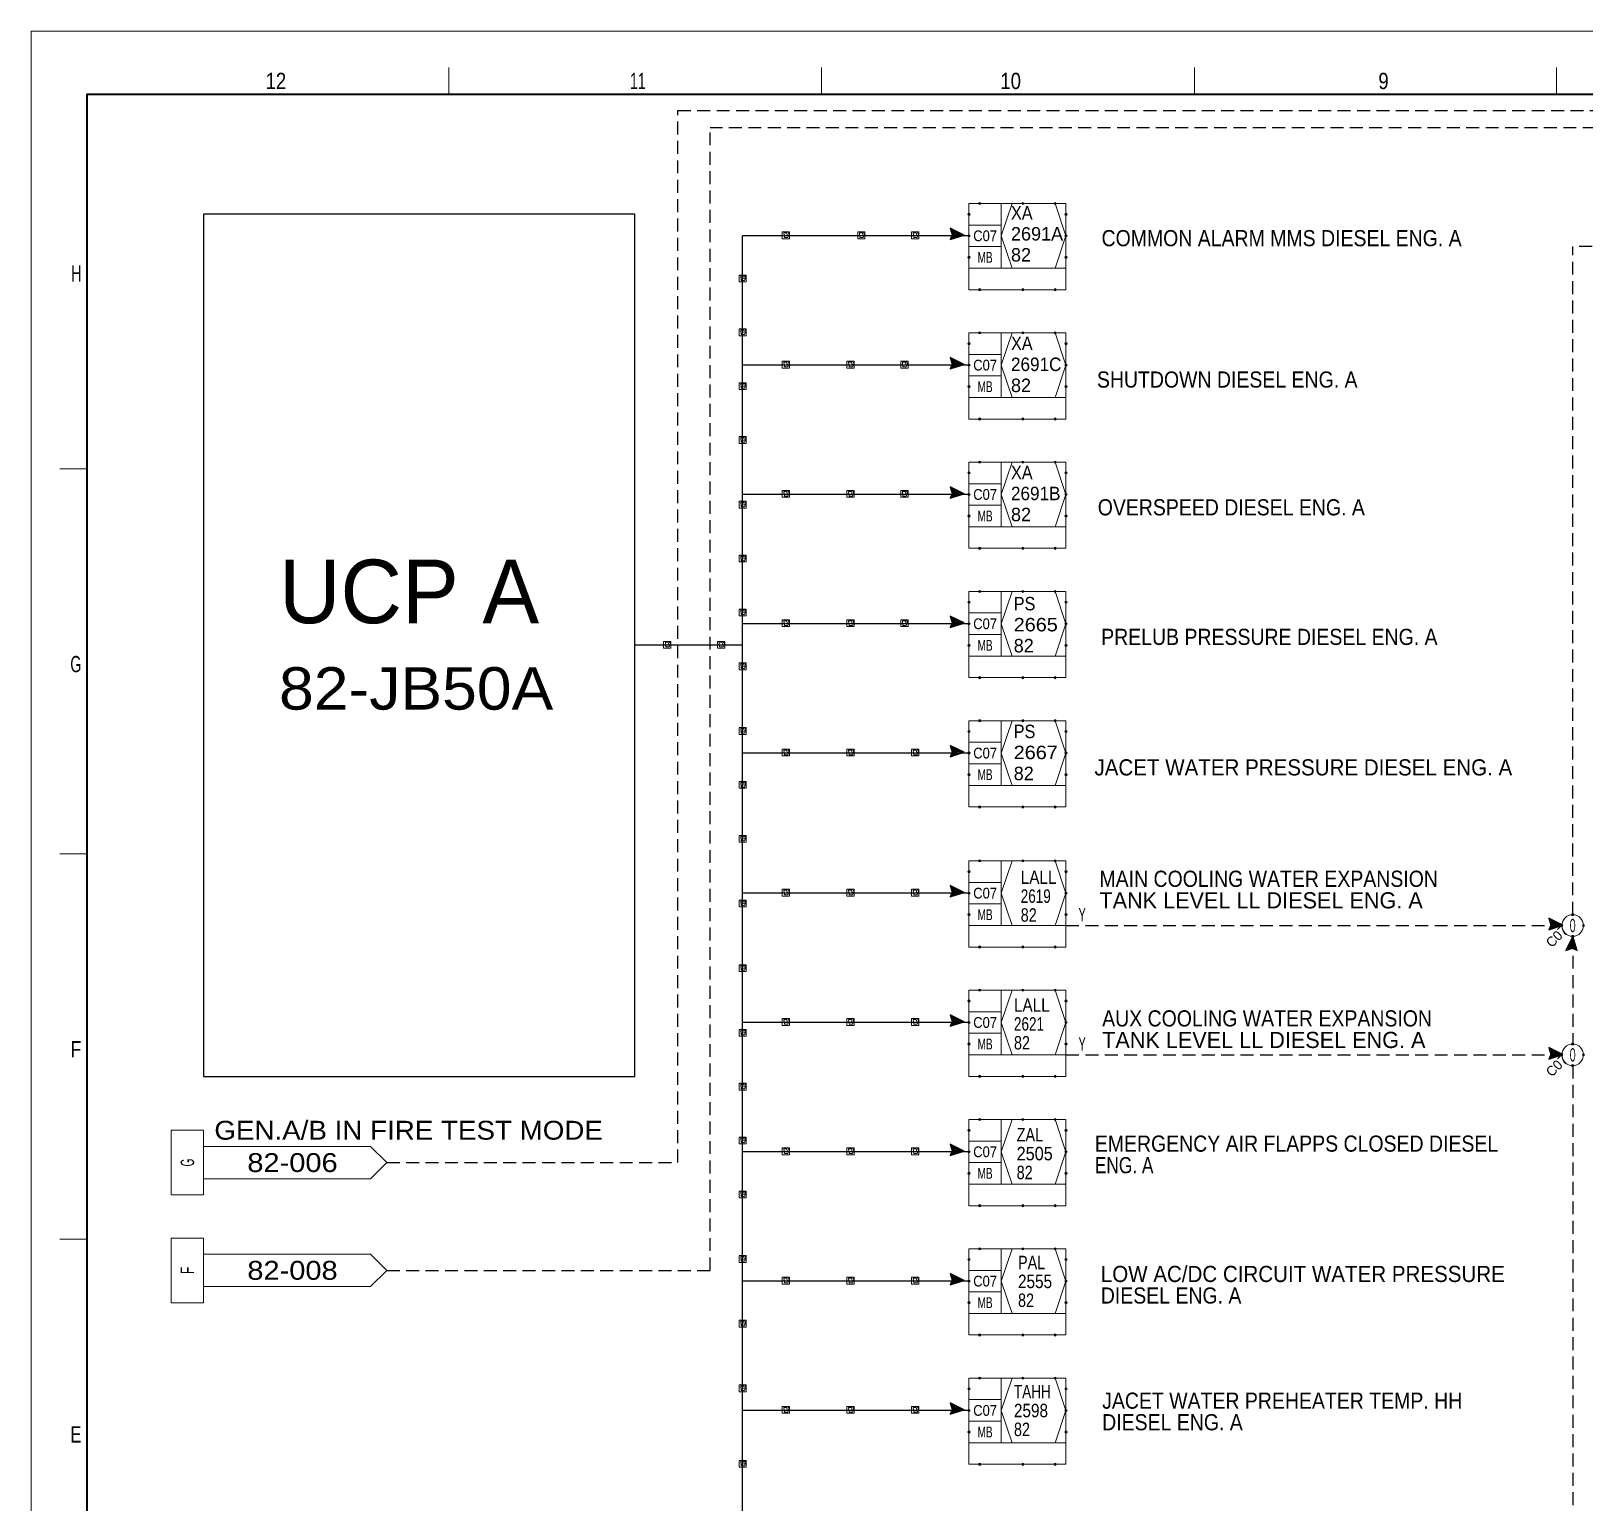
# Model space of a CAD drawing. Header units: millimetres. Extents: x 0 to 841, y 0 to 594.
# Drawn here: x 0 to 288.3, y 320.8 to 594 of the extents above; entities that cross this region are included whole.
import ezdxf
from ezdxf.enums import TextEntityAlignment as Align

# ---------------------------------------------------------------- set-up
doc = ezdxf.new("R2010")
doc.units = ezdxf.units.MM
doc.header["$LTSCALE"] = 0.8
doc.header["$PDMODE"] = 32
doc.header["$PDSIZE"] = 0.4
doc.linetypes.add('LONG_DASHED', pattern=[7.5, 6, -1.5])
doc.linetypes.add('MEDIUM_DASHED', pattern=[4.5, 3, -1.5])
for name, color, linetype, lineweight in [('1', 7, 'Continuous', 13), ('12', 7, 'Continuous', 35), ('14', 7, 'MEDIUM_DASHED', 25), ('48', 7, 'Continuous', 13), ('49', 7, 'Continuous', 13), ('50', 7, 'Continuous', 35), ('9', 7, 'Continuous', 13)]:
    doc.layers.add(name, color=color, linetype=linetype, lineweight=lineweight)
doc.layers.add('34', color=7, linetype='Continuous')

msp = doc.modelspace()

# ---------------------------------------------------------------- linework, layer by layer
at = {"layer": '1'}
for p, q in [((77.4913, 587.2614), (77.4913, 582.2276)), ((146.6543, 587.2614), (146.6543, 582.2276)), ((215.8173, 587.2614), (215.8173, 582.2276)), ((282.9756, 587.2614), (282.9756, 582.2276)), ((10.3331, 512.7606), (5.3213, 512.7606)), ((10.3331, 441.2795), (5.3213, 441.2795)), ((10.3331, 369.7992), (5.3213, 369.7992))]:
    msp.add_line(p, q, dxfattribs=at)
at = {"layer": '1', "lineweight": 25}
for p, q in [((132, 480), (132, 556)), ((174, 556), (132, 556)), ((174, 532), (132, 532)), ((174, 508), (132, 508)), ((174, 484), (132, 484)), ((174, 460), (132, 460)), ((174, 434), (132, 434)), ((174, 410), (132, 410)), ((174, 386), (132, 386)), ((174, 362), (132, 362)), ((174, 338), (132, 338))]:
    msp.add_line(p, q, dxfattribs=at)
at = {"layer": '1', "lineweight": 35}
msp.add_lwpolyline([(829.263, 112.0142), (829.263, 582.2276), (10.3331, 582.2276), (10.3331, 10.3819)], dxfattribs=at)
at = {"layer": '1'}
for points in [[(139.9843, 556.0157), (140.2992, 556.0945), (140.2205, 556.5669), (139.6693, 556.5669), (139.748, 555.7008), (140.378, 555.7008), (140.6142, 556.3307), (140.378, 556.7244), (139.5118, 556.7244), (139.3543, 556.7244), (139.3543, 555.4646), (140.6929, 555.4646), (140.6929, 556.7244), (140.2205, 556.7244)], [(153.9843, 556.0157), (154.2992, 556.0945), (154.2205, 556.5669), (153.6693, 556.5669), (153.748, 555.7008), (154.378, 555.7008), (154.6142, 556.3307), (154.378, 556.7244), (153.5118, 556.7244), (153.3543, 556.7244), (153.3543, 555.4646), (154.6929, 555.4646), (154.6929, 556.7244), (154.2205, 556.7244)], [(163.9843, 556.0157), (164.2992, 556.0945), (164.2205, 556.5669), (163.6693, 556.5669), (163.748, 555.7008), (164.378, 555.7008), (164.6142, 556.3307), (164.378, 556.7244), (163.5118, 556.7244), (163.3543, 556.7244), (163.3543, 555.4646), (164.6929, 555.4646), (164.6929, 556.7244), (164.2205, 556.7244)], [(131.9843, 548.0157), (132.2992, 548.0945), (132.2205, 548.5669), (131.6693, 548.5669), (131.748, 547.7008), (132.378, 547.7008), (132.6142, 548.3307), (132.378, 548.7244), (131.5118, 548.7244), (131.3543, 548.7244), (131.3543, 547.4646), (132.6929, 547.4646), (132.6929, 548.7244), (132.2205, 548.7244)], [(131.9843, 538.0157), (132.2992, 538.0945), (132.2205, 538.5669), (131.6693, 538.5669), (131.748, 537.7008), (132.378, 537.7008), (132.6142, 538.3307), (132.378, 538.7244), (131.5118, 538.7244), (131.3543, 538.7244), (131.3543, 537.4646), (132.6929, 537.4646), (132.6929, 538.7244), (132.2205, 538.7244)], [(139.9843, 532.0157), (140.2992, 532.0945), (140.2205, 532.5669), (139.6693, 532.5669), (139.748, 531.7008), (140.378, 531.7008), (140.6142, 532.3307), (140.378, 532.7244), (139.5118, 532.7244), (139.3543, 532.7244), (139.3543, 531.4646), (140.6929, 531.4646), (140.6929, 532.7244), (140.2205, 532.7244)], [(151.9843, 532.0157), (152.2992, 532.0945), (152.2205, 532.5669), (151.6693, 532.5669), (151.748, 531.7008), (152.378, 531.7008), (152.6142, 532.3307), (152.378, 532.7244), (151.5118, 532.7244), (151.3543, 532.7244), (151.3543, 531.4646), (152.6929, 531.4646), (152.6929, 532.7244), (152.2205, 532.7244)], [(161.9843, 532.0157), (162.2992, 532.0945), (162.2205, 532.5669), (161.6693, 532.5669), (161.748, 531.7008), (162.378, 531.7008), (162.6142, 532.3307), (162.378, 532.7244), (161.5118, 532.7244), (161.3543, 532.7244), (161.3543, 531.4646), (162.6929, 531.4646), (162.6929, 532.7244), (162.2205, 532.7244)], [(131.9843, 528.0157), (132.2992, 528.0945), (132.2205, 528.5669), (131.6693, 528.5669), (131.748, 527.7008), (132.378, 527.7008), (132.6142, 528.3307), (132.378, 528.7244), (131.5118, 528.7244), (131.3543, 528.7244), (131.3543, 527.4646), (132.6929, 527.4646), (132.6929, 528.7244), (132.2205, 528.7244)], [(131.9843, 518.0157), (132.2992, 518.0945), (132.2205, 518.5669), (131.6693, 518.5669), (131.748, 517.7008), (132.378, 517.7008), (132.6142, 518.3307), (132.378, 518.7244), (131.5118, 518.7244), (131.3543, 518.7244), (131.3543, 517.4646), (132.6929, 517.4646), (132.6929, 518.7244), (132.2205, 518.7244)], [(139.9843, 508.0157), (140.2992, 508.0945), (140.2205, 508.5669), (139.6693, 508.5669), (139.748, 507.7008), (140.378, 507.7008), (140.6142, 508.3307), (140.378, 508.7244), (139.5118, 508.7244), (139.3543, 508.7244), (139.3543, 507.4646), (140.6929, 507.4646), (140.6929, 508.7244), (140.2205, 508.7244)], [(151.9843, 508.0157), (152.2992, 508.0945), (152.2205, 508.5669), (151.6693, 508.5669), (151.748, 507.7008), (152.378, 507.7008), (152.6142, 508.3307), (152.378, 508.7244), (151.5118, 508.7244), (151.3543, 508.7244), (151.3543, 507.4646), (152.6929, 507.4646), (152.6929, 508.7244), (152.2205, 508.7244)], [(161.9843, 508.0157), (162.2992, 508.0945), (162.2205, 508.5669), (161.6693, 508.5669), (161.748, 507.7008), (162.378, 507.7008), (162.6142, 508.3307), (162.378, 508.7244), (161.5118, 508.7244), (161.3543, 508.7244), (161.3543, 507.4646), (162.6929, 507.4646), (162.6929, 508.7244), (162.2205, 508.7244)], [(131.9843, 506.0157), (132.2992, 506.0945), (132.2205, 506.5669), (131.6693, 506.5669), (131.748, 505.7008), (132.378, 505.7008), (132.6142, 506.3307), (132.378, 506.7244), (131.5118, 506.7244), (131.3543, 506.7244), (131.3543, 505.4646), (132.6929, 505.4646), (132.6929, 506.7244), (132.2205, 506.7244)], [(131.9843, 496.0157), (132.2992, 496.0945), (132.2205, 496.5669), (131.6693, 496.5669), (131.748, 495.7008), (132.378, 495.7008), (132.6142, 496.3307), (132.378, 496.7244), (131.5118, 496.7244), (131.3543, 496.7244), (131.3543, 495.4646), (132.6929, 495.4646), (132.6929, 496.7244), (132.2205, 496.7244)], [(131.9843, 486.0157), (132.2992, 486.0945), (132.2205, 486.5669), (131.6693, 486.5669), (131.748, 485.7008), (132.378, 485.7008), (132.6142, 486.3307), (132.378, 486.7244), (131.5118, 486.7244), (131.3543, 486.7244), (131.3543, 485.4646), (132.6929, 485.4646), (132.6929, 486.7244), (132.2205, 486.7244)], [(139.9843, 484.0157), (140.2992, 484.0945), (140.2205, 484.5669), (139.6693, 484.5669), (139.748, 483.7008), (140.378, 483.7008), (140.6142, 484.3307), (140.378, 484.7244), (139.5118, 484.7244), (139.3543, 484.7244), (139.3543, 483.4646), (140.6929, 483.4646), (140.6929, 484.7244), (140.2205, 484.7244)], [(151.9843, 484.0157), (152.2992, 484.0945), (152.2205, 484.5669), (151.6693, 484.5669), (151.748, 483.7008), (152.378, 483.7008), (152.6142, 484.3307), (152.378, 484.7244), (151.5118, 484.7244), (151.3543, 484.7244), (151.3543, 483.4646), (152.6929, 483.4646), (152.6929, 484.7244), (152.2205, 484.7244)], [(161.9843, 484.0157), (162.2992, 484.0945), (162.2205, 484.5669), (161.6693, 484.5669), (161.748, 483.7008), (162.378, 483.7008), (162.6142, 484.3307), (162.378, 484.7244), (161.5118, 484.7244), (161.3543, 484.7244), (161.3543, 483.4646), (162.6929, 483.4646), (162.6929, 484.7244), (162.2205, 484.7244)], [(117.9843, 480.0157), (118.2992, 480.0945), (118.2205, 480.5669), (117.6693, 480.5669), (117.748, 479.7008), (118.378, 479.7008), (118.6142, 480.3307), (118.378, 480.7244), (117.5118, 480.7244), (117.3543, 480.7244), (117.3543, 479.4646), (118.6929, 479.4646), (118.6929, 480.7244), (118.2205, 480.7244)], [(127.9843, 480.0157), (128.2992, 480.0945), (128.2205, 480.5669), (127.6693, 480.5669), (127.748, 479.7008), (128.378, 479.7008), (128.6142, 480.3307), (128.378, 480.7244), (127.5118, 480.7244), (127.3543, 480.7244), (127.3543, 479.4646), (128.6929, 479.4646), (128.6929, 480.7244), (128.2205, 480.7244)], [(131.9843, 476.0157), (132.2992, 476.0945), (132.2205, 476.5669), (131.6693, 476.5669), (131.748, 475.7008), (132.378, 475.7008), (132.6142, 476.3307), (132.378, 476.7244), (131.5118, 476.7244), (131.3543, 476.7244), (131.3543, 475.4646), (132.6929, 475.4646), (132.6929, 476.7244), (132.2205, 476.7244)], [(131.9843, 464.0157), (132.2992, 464.0945), (132.2205, 464.5669), (131.6693, 464.5669), (131.748, 463.7008), (132.378, 463.7008), (132.6142, 464.3307), (132.378, 464.7244), (131.5118, 464.7244), (131.3543, 464.7244), (131.3543, 463.4646), (132.6929, 463.4646), (132.6929, 464.7244), (132.2205, 464.7244)], [(139.9843, 460.0157), (140.2992, 460.0945), (140.2205, 460.5669), (139.6693, 460.5669), (139.748, 459.7008), (140.378, 459.7008), (140.6142, 460.3307), (140.378, 460.7244), (139.5118, 460.7244), (139.3543, 460.7244), (139.3543, 459.4646), (140.6929, 459.4646), (140.6929, 460.7244), (140.2205, 460.7244)], [(151.9843, 460.0157), (152.2992, 460.0945), (152.2205, 460.5669), (151.6693, 460.5669), (151.748, 459.7008), (152.378, 459.7008), (152.6142, 460.3307), (152.378, 460.7244), (151.5118, 460.7244), (151.3543, 460.7244), (151.3543, 459.4646), (152.6929, 459.4646), (152.6929, 460.7244), (152.2205, 460.7244)], [(163.9843, 460.0157), (164.2992, 460.0945), (164.2205, 460.5669), (163.6693, 460.5669), (163.748, 459.7008), (164.378, 459.7008), (164.6142, 460.3307), (164.378, 460.7244), (163.5118, 460.7244), (163.3543, 460.7244), (163.3543, 459.4646), (164.6929, 459.4646), (164.6929, 460.7244), (164.2205, 460.7244)], [(131.9843, 454.0157), (132.2992, 454.0945), (132.2205, 454.5669), (131.6693, 454.5669), (131.748, 453.7008), (132.378, 453.7008), (132.6142, 454.3307), (132.378, 454.7244), (131.5118, 454.7244), (131.3543, 454.7244), (131.3543, 453.4646), (132.6929, 453.4646), (132.6929, 454.7244), (132.2205, 454.7244)], [(131.9843, 444.0157), (132.2992, 444.0945), (132.2205, 444.5669), (131.6693, 444.5669), (131.748, 443.7008), (132.378, 443.7008), (132.6142, 444.3307), (132.378, 444.7244), (131.5118, 444.7244), (131.3543, 444.7244), (131.3543, 443.4646), (132.6929, 443.4646), (132.6929, 444.7244), (132.2205, 444.7244)], [(131.9843, 432.0157), (132.2992, 432.0945), (132.2205, 432.5669), (131.6693, 432.5669), (131.748, 431.7008), (132.378, 431.7008), (132.6142, 432.3307), (132.378, 432.7244), (131.5118, 432.7244), (131.3543, 432.7244), (131.3543, 431.4646), (132.6929, 431.4646), (132.6929, 432.7244), (132.2205, 432.7244)], [(139.9843, 434.0157), (140.2992, 434.0945), (140.2205, 434.5669), (139.6693, 434.5669), (139.748, 433.7008), (140.378, 433.7008), (140.6142, 434.3307), (140.378, 434.7244), (139.5118, 434.7244), (139.3543, 434.7244), (139.3543, 433.4646), (140.6929, 433.4646), (140.6929, 434.7244), (140.2205, 434.7244)], [(151.9843, 434.0157), (152.2992, 434.0945), (152.2205, 434.5669), (151.6693, 434.5669), (151.748, 433.7008), (152.378, 433.7008), (152.6142, 434.3307), (152.378, 434.7244), (151.5118, 434.7244), (151.3543, 434.7244), (151.3543, 433.4646), (152.6929, 433.4646), (152.6929, 434.7244), (152.2205, 434.7244)], [(163.9843, 434.0157), (164.2992, 434.0945), (164.2205, 434.5669), (163.6693, 434.5669), (163.748, 433.7008), (164.378, 433.7008), (164.6142, 434.3307), (164.378, 434.7244), (163.5118, 434.7244), (163.3543, 434.7244), (163.3543, 433.4646), (164.6929, 433.4646), (164.6929, 434.7244), (164.2205, 434.7244)], [(131.9843, 420.0157), (132.2992, 420.0945), (132.2205, 420.5669), (131.6693, 420.5669), (131.748, 419.7008), (132.378, 419.7008), (132.6142, 420.3307), (132.378, 420.7244), (131.5118, 420.7244), (131.3543, 420.7244), (131.3543, 419.4646), (132.6929, 419.4646), (132.6929, 420.7244), (132.2205, 420.7244)], [(139.9843, 410.0157), (140.2992, 410.0945), (140.2205, 410.5669), (139.6693, 410.5669), (139.748, 409.7008), (140.378, 409.7008), (140.6142, 410.3307), (140.378, 410.7244), (139.5118, 410.7244), (139.3543, 410.7244), (139.3543, 409.4646), (140.6929, 409.4646), (140.6929, 410.7244), (140.2205, 410.7244)], [(151.9843, 410.0157), (152.2992, 410.0945), (152.2205, 410.5669), (151.6693, 410.5669), (151.748, 409.7008), (152.378, 409.7008), (152.6142, 410.3307), (152.378, 410.7244), (151.5118, 410.7244), (151.3543, 410.7244), (151.3543, 409.4646), (152.6929, 409.4646), (152.6929, 410.7244), (152.2205, 410.7244)], [(163.9843, 410.0157), (164.2992, 410.0945), (164.2205, 410.5669), (163.6693, 410.5669), (163.748, 409.7008), (164.378, 409.7008), (164.6142, 410.3307), (164.378, 410.7244), (163.5118, 410.7244), (163.3543, 410.7244), (163.3543, 409.4646), (164.6929, 409.4646), (164.6929, 410.7244), (164.2205, 410.7244)], [(131.9843, 408.0157), (132.2992, 408.0945), (132.2205, 408.5669), (131.6693, 408.5669), (131.748, 407.7008), (132.378, 407.7008), (132.6142, 408.3307), (132.378, 408.7244), (131.5118, 408.7244), (131.3543, 408.7244), (131.3543, 407.4646), (132.6929, 407.4646), (132.6929, 408.7244), (132.2205, 408.7244)], [(131.9843, 398.0157), (132.2992, 398.0945), (132.2205, 398.5669), (131.6693, 398.5669), (131.748, 397.7008), (132.378, 397.7008), (132.6142, 398.3307), (132.378, 398.7244), (131.5118, 398.7244), (131.3543, 398.7244), (131.3543, 397.4646), (132.6929, 397.4646), (132.6929, 398.7244), (132.2205, 398.7244)], [(131.9843, 388.0157), (132.2992, 388.0945), (132.2205, 388.5669), (131.6693, 388.5669), (131.748, 387.7008), (132.378, 387.7008), (132.6142, 388.3307), (132.378, 388.7244), (131.5118, 388.7244), (131.3543, 388.7244), (131.3543, 387.4646), (132.6929, 387.4646), (132.6929, 388.7244), (132.2205, 388.7244)], [(139.9843, 386.0157), (140.2992, 386.0945), (140.2205, 386.5669), (139.6693, 386.5669), (139.748, 385.7008), (140.378, 385.7008), (140.6142, 386.3307), (140.378, 386.7244), (139.5118, 386.7244), (139.3543, 386.7244), (139.3543, 385.4646), (140.6929, 385.4646), (140.6929, 386.7244), (140.2205, 386.7244)], [(151.9843, 386.0157), (152.2992, 386.0945), (152.2205, 386.5669), (151.6693, 386.5669), (151.748, 385.7008), (152.378, 385.7008), (152.6142, 386.3307), (152.378, 386.7244), (151.5118, 386.7244), (151.3543, 386.7244), (151.3543, 385.4646), (152.6929, 385.4646), (152.6929, 386.7244), (152.2205, 386.7244)], [(163.9843, 386.0157), (164.2992, 386.0945), (164.2205, 386.5669), (163.6693, 386.5669), (163.748, 385.7008), (164.378, 385.7008), (164.6142, 386.3307), (164.378, 386.7244), (163.5118, 386.7244), (163.3543, 386.7244), (163.3543, 385.4646), (164.6929, 385.4646), (164.6929, 386.7244), (164.2205, 386.7244)], [(131.9843, 378.0157), (132.2992, 378.0945), (132.2205, 378.5669), (131.6693, 378.5669), (131.748, 377.7008), (132.378, 377.7008), (132.6142, 378.3307), (132.378, 378.7244), (131.5118, 378.7244), (131.3543, 378.7244), (131.3543, 377.4646), (132.6929, 377.4646), (132.6929, 378.7244), (132.2205, 378.7244)], [(131.9843, 366.0157), (132.2992, 366.0945), (132.2205, 366.5669), (131.6693, 366.5669), (131.748, 365.7008), (132.378, 365.7008), (132.6142, 366.3307), (132.378, 366.7244), (131.5118, 366.7244), (131.3543, 366.7244), (131.3543, 365.4646), (132.6929, 365.4646), (132.6929, 366.7244), (132.2205, 366.7244)], [(139.9843, 362.0157), (140.2992, 362.0945), (140.2205, 362.5669), (139.6693, 362.5669), (139.748, 361.7008), (140.378, 361.7008), (140.6142, 362.3307), (140.378, 362.7244), (139.5118, 362.7244), (139.3543, 362.7244), (139.3543, 361.4646), (140.6929, 361.4646), (140.6929, 362.7244), (140.2205, 362.7244)], [(151.9843, 362.0157), (152.2992, 362.0945), (152.2205, 362.5669), (151.6693, 362.5669), (151.748, 361.7008), (152.378, 361.7008), (152.6142, 362.3307), (152.378, 362.7244), (151.5118, 362.7244), (151.3543, 362.7244), (151.3543, 361.4646), (152.6929, 361.4646), (152.6929, 362.7244), (152.2205, 362.7244)], [(163.9843, 362.0157), (164.2992, 362.0945), (164.2205, 362.5669), (163.6693, 362.5669), (163.748, 361.7008), (164.378, 361.7008), (164.6142, 362.3307), (164.378, 362.7244), (163.5118, 362.7244), (163.3543, 362.7244), (163.3543, 361.4646), (164.6929, 361.4646), (164.6929, 362.7244), (164.2205, 362.7244)], [(131.9843, 354.0157), (132.2992, 354.0945), (132.2205, 354.5669), (131.6693, 354.5669), (131.748, 353.7008), (132.378, 353.7008), (132.6142, 354.3307), (132.378, 354.7244), (131.5118, 354.7244), (131.3543, 354.7244), (131.3543, 353.4646), (132.6929, 353.4646), (132.6929, 354.7244), (132.2205, 354.7244)], [(131.9843, 342.0157), (132.2992, 342.0945), (132.2205, 342.5669), (131.6693, 342.5669), (131.748, 341.7008), (132.378, 341.7008), (132.6142, 342.3307), (132.378, 342.7244), (131.5118, 342.7244), (131.3543, 342.7244), (131.3543, 341.4646), (132.6929, 341.4646), (132.6929, 342.7244), (132.2205, 342.7244)], [(139.9843, 338.0157), (140.2992, 338.0945), (140.2205, 338.5669), (139.6693, 338.5669), (139.748, 337.7008), (140.378, 337.7008), (140.6142, 338.3307), (140.378, 338.7244), (139.5118, 338.7244), (139.3543, 338.7244), (139.3543, 337.4646), (140.6929, 337.4646), (140.6929, 338.7244), (140.2205, 338.7244)], [(151.9843, 338.0157), (152.2992, 338.0945), (152.2205, 338.5669), (151.6693, 338.5669), (151.748, 337.7008), (152.378, 337.7008), (152.6142, 338.3307), (152.378, 338.7244), (151.5118, 338.7244), (151.3543, 338.7244), (151.3543, 337.4646), (152.6929, 337.4646), (152.6929, 338.7244), (152.2205, 338.7244)], [(163.9843, 338.0157), (164.2992, 338.0945), (164.2205, 338.5669), (163.6693, 338.5669), (163.748, 337.7008), (164.378, 337.7008), (164.6142, 338.3307), (164.378, 338.7244), (163.5118, 338.7244), (163.3543, 338.7244), (163.3543, 337.4646), (164.6929, 337.4646), (164.6929, 338.7244), (164.2205, 338.7244)], [(131.9843, 328.0157), (132.2992, 328.0945), (132.2205, 328.5669), (131.6693, 328.5669), (131.748, 327.7008), (132.378, 327.7008), (132.6142, 328.3307), (132.378, 328.7244), (131.5118, 328.7244), (131.3543, 328.7244), (131.3543, 327.4646), (132.6929, 327.4646), (132.6929, 328.7244), (132.2205, 328.7244)]]:
    msp.add_lwpolyline(points, dxfattribs=at)
at = {"layer": '1', "linetype": 'LONG_DASHED', "lineweight": 25}
for points in [[(173.1181, 556.1417), (170.5039, 557.4173), (170.8976, 556.1575), (170.5039, 555.2913), (172.9449, 556.0787), (170.7402, 557.1024), (171.1339, 556.1575), (170.7402, 555.5276), (172.4724, 556.0787), (171.0551, 556.7874), (171.3701, 556.2362), (171.0551, 555.7638), (171.8425, 556.0787), (172, 556.1575), (171.5276, 556.3937), (171.5276, 556.2362), (171.685, 556.1575), (171.4488, 556)], [(173.1181, 532.1417), (170.5039, 533.4173), (170.8976, 532.1575), (170.5039, 531.2913), (172.9449, 532.0787), (170.7402, 533.1024), (171.1339, 532.1575), (170.7402, 531.5276), (172.4724, 532.0787), (171.0551, 532.7874), (171.3701, 532.2362), (171.0551, 531.7638), (171.8425, 532.0787), (172, 532.1575), (171.5276, 532.3937), (171.5276, 532.2362), (171.685, 532.1575), (171.4488, 532)], [(173.1181, 508.1417), (170.5039, 509.4173), (170.8976, 508.1575), (170.5039, 507.2913), (172.9449, 508.0787), (170.7402, 509.1024), (171.1339, 508.1575), (170.7402, 507.5276), (172.4724, 508.0787), (171.0551, 508.7874), (171.3701, 508.2362), (171.0551, 507.7638), (171.8425, 508.0787), (172, 508.1575), (171.5276, 508.3937), (171.5276, 508.2362), (171.685, 508.1575), (171.4488, 508)], [(173.1181, 484.1417), (170.5039, 485.4173), (170.8976, 484.1575), (170.5039, 483.2913), (172.9449, 484.0787), (170.7402, 485.1024), (171.1339, 484.1575), (170.7402, 483.5276), (172.4724, 484.0787), (171.0551, 484.7874), (171.3701, 484.2362), (171.0551, 483.7638), (171.8425, 484.0787), (172, 484.1575), (171.5276, 484.3937), (171.5276, 484.2362), (171.685, 484.1575), (171.4488, 484)], [(173.1181, 460.1417), (170.5039, 461.4173), (170.8976, 460.1575), (170.5039, 459.2913), (172.9449, 460.0787), (170.7402, 461.1024), (171.1339, 460.1575), (170.7402, 459.5276), (172.4724, 460.0787), (171.0551, 460.7874), (171.3701, 460.2362), (171.0551, 459.7638), (171.8425, 460.0787), (172, 460.1575), (171.5276, 460.3937), (171.5276, 460.2362), (171.685, 460.1575), (171.4488, 460)], [(173.1181, 434.1417), (170.5039, 435.4173), (170.8976, 434.1575), (170.5039, 433.2913), (172.9449, 434.0787), (170.7402, 435.1024), (171.1339, 434.1575), (170.7402, 433.5276), (172.4724, 434.0787), (171.0551, 434.7874), (171.3701, 434.2362), (171.0551, 433.7638), (171.8425, 434.0787), (172, 434.1575), (171.5276, 434.3937), (171.5276, 434.2362), (171.685, 434.1575), (171.4488, 434)], [(284.1732, 428.063), (281.5591, 429.3386), (281.9528, 428.0787), (281.5591, 427.2126), (284, 428), (281.7953, 429.0236), (282.189, 428.0787), (281.7953, 427.4488), (283.5276, 428), (282.1102, 428.7087), (282.4252, 428.1575), (282.1102, 427.685), (282.8976, 428), (283.0551, 428.0787), (282.5827, 428.315), (282.5827, 428.1575), (282.7402, 428.0787), (282.5039, 427.9213)], [(286, 426), (284.7244, 423.3858), (285.9843, 423.7795), (286.8504, 423.3858), (286.063, 425.8268), (285.0394, 423.622), (285.9843, 424.0157), (286.6142, 423.622), (286.063, 425.3543), (285.3543, 423.937), (285.9055, 424.252), (286.378, 423.937), (286.063, 424.7244), (285.9843, 424.8819), (285.748, 424.4094), (285.9055, 424.4094), (285.9843, 424.5669), (286.1417, 424.3307)], [(173.1181, 410.1417), (170.5039, 411.4173), (170.8976, 410.1575), (170.5039, 409.2913), (172.9449, 410.0787), (170.7402, 411.1024), (171.1339, 410.1575), (170.7402, 409.5276), (172.4724, 410.0787), (171.0551, 410.7874), (171.3701, 410.2362), (171.0551, 409.7638), (171.8425, 410.0787), (172, 410.1575), (171.5276, 410.3937), (171.5276, 410.2362), (171.685, 410.1575), (171.4488, 410)], [(284.1732, 404.063), (281.5591, 405.3386), (281.9528, 404.0787), (281.5591, 403.2126), (284, 404), (281.7953, 405.0236), (282.189, 404.0787), (281.7953, 403.4488), (283.5276, 404), (282.1102, 404.7087), (282.4252, 404.1575), (282.1102, 403.685), (282.8976, 404), (283.0551, 404.0787), (282.5827, 404.315), (282.5827, 404.1575), (282.7402, 404.0787), (282.5039, 403.9213)], [(173.1181, 386.1417), (170.5039, 387.4173), (170.8976, 386.1575), (170.5039, 385.2913), (172.9449, 386.0787), (170.7402, 387.1024), (171.1339, 386.1575), (170.7402, 385.5276), (172.4724, 386.0787), (171.0551, 386.7874), (171.3701, 386.2362), (171.0551, 385.7638), (171.8425, 386.0787), (172, 386.1575), (171.5276, 386.3937), (171.5276, 386.2362), (171.685, 386.1575), (171.4488, 386)], [(173.1181, 362.1417), (170.5039, 363.4173), (170.8976, 362.1575), (170.5039, 361.2913), (172.9449, 362.0787), (170.7402, 363.1024), (171.1339, 362.1575), (170.7402, 361.5276), (172.4724, 362.0787), (171.0551, 362.7874), (171.3701, 362.2362), (171.0551, 361.7638), (171.8425, 362.0787), (172, 362.1575), (171.5276, 362.3937), (171.5276, 362.2362), (171.685, 362.1575), (171.4488, 362)], [(173.1181, 338.1417), (170.5039, 339.4173), (170.8976, 338.1575), (170.5039, 337.2913), (172.9449, 338.0787), (170.7402, 339.1024), (171.1339, 338.1575), (170.7402, 337.5276), (172.4724, 338.0787), (171.0551, 338.7874), (171.3701, 338.2362), (171.0551, 337.7638), (171.8425, 338.0787), (172, 338.1575), (171.5276, 338.3937), (171.5276, 338.2362), (171.685, 338.1575), (171.4488, 338)]]:
    msp.add_lwpolyline(points, dxfattribs=at)
at = {"layer": '1', "lineweight": 25}
msp.add_lwpolyline([(132, 50), (132, 264), (132, 424), (132, 480), (112, 480)], dxfattribs=at)
at = {"layer": '12', "lineweight": 13}
msp.add_lwpolyline([(0, 594), (841, 594), (841, 0), (0, 0)], close=True, dxfattribs=at)
at = {"layer": '12', "lineweight": 25}
msp.add_lwpolyline([(32, 560), (32, 400), (112, 400), (112, 560)], close=True, dxfattribs=at)
at = {"layer": '14'}
for p, q in [((120, 579.2378), (622, 579.2378)), ((286, 430), (286, 554)), ((192, 428), (284, 428)), ((286, 426), (286, 406)), ((192, 404), (284, 404)), ((286, 402), (286, 44))]:
    msp.add_line(p, q, dxfattribs=at)
for points in [[(66, 384), (120, 384), (120, 579.2378)], [(66, 364), (126, 364), (126, 576.0598)], [(574.6669, 533.2008), (574.6669, 576.0598), (126, 576.0598)], [(430, 543.2008), (430, 554), (286, 554)]]:
    msp.add_lwpolyline(points, dxfattribs=at)
at = {"layer": '48'}
for p, q in [((180, 562), (180, 550)), ((180, 558), (174, 558)), ((180, 554), (174, 554)), ((180, 538), (180, 526)), ((180, 534), (174, 534)), ((180, 530), (174, 530)), ((180, 514), (180, 502)), ((180, 510), (174, 510)), ((180, 506), (174, 506)), ((180, 490), (180, 478)), ((180, 486), (174, 486)), ((180, 482), (174, 482)), ((180, 466), (180, 454)), ((180, 462), (174, 462)), ((180, 458), (174, 458)), ((180, 440), (180, 428)), ((180, 436), (174, 436)), ((180, 432), (174, 432)), ((180, 416), (180, 404)), ((180, 412), (174, 412)), ((180, 408), (174, 408)), ((180, 392), (180, 380)), ((180, 388), (174, 388)), ((180, 384), (174, 384)), ((180, 368), (180, 356)), ((180, 364), (174, 364)), ((180, 360), (174, 360)), ((180, 344), (180, 332)), ((180, 340), (174, 340)), ((180, 336), (174, 336))]:
    msp.add_line(p, q, dxfattribs=at)
for points in [[(174, 562), (192, 562), (192, 550), (174, 550)], [(174, 538), (192, 538), (192, 526), (174, 526)], [(174, 514), (192, 514), (192, 502), (174, 502)], [(174, 490), (192, 490), (192, 478), (174, 478)], [(174, 466), (192, 466), (192, 454), (174, 454)], [(174, 440), (192, 440), (192, 428), (174, 428)], [(174, 416), (192, 416), (192, 404), (174, 404)], [(174, 392), (192, 392), (192, 380), (174, 380)], [(174, 368), (192, 368), (192, 356), (174, 356)], [(174, 344), (192, 344), (192, 332), (174, 332)]]:
    msp.add_lwpolyline(points, close=True, dxfattribs=at)
for points in [[(182, 562), (180, 556), (182, 550)], [(190, 550), (192, 556), (190, 562)], [(174, 550), (174, 546), (192, 546), (192, 550)], [(182, 538), (180, 532), (182, 526)], [(190, 526), (192, 532), (190, 538)], [(174, 526), (174, 522), (192, 522), (192, 526)], [(182, 514), (180, 508), (182, 502)], [(190, 502), (192, 508), (190, 514)], [(174, 502), (174, 498), (192, 498), (192, 502)], [(182, 490), (180, 484), (182, 478)], [(190, 478), (192, 484), (190, 490)], [(174, 478), (174, 474), (192, 474), (192, 478)], [(182, 466), (180, 460), (182, 454)], [(190, 454), (192, 460), (190, 466)], [(174, 454), (174, 450), (192, 450), (192, 454)], [(182, 440), (180, 434), (182, 428)], [(190, 428), (192, 434), (190, 440)], [(174, 428), (174, 424), (192, 424), (192, 428)], [(182, 416), (180, 410), (182, 404)], [(190, 404), (192, 410), (190, 416)], [(174, 404), (174, 400), (192, 400), (192, 404)], [(182, 392), (180, 386), (182, 380)], [(190, 380), (192, 386), (190, 392)], [(174, 380), (174, 376), (192, 376), (192, 380)], [(182, 368), (180, 362), (182, 356)], [(190, 356), (192, 362), (190, 368)], [(174, 356), (174, 352), (192, 352), (192, 356)], [(182, 344), (180, 338), (182, 332)], [(190, 332), (192, 338), (190, 344)], [(174, 332), (174, 328), (192, 328), (192, 332)]]:
    msp.add_lwpolyline(points, dxfattribs=at)
for centre in [(286, 428), (286, 404)]:
    msp.add_circle(centre, 2, dxfattribs=at)
for p in [(176, 562), (184, 562), (190, 562), (174, 560), (192, 560), (174, 556), (192, 556), (174, 552), (192, 552), (176, 546), (184, 546), (190, 546), (174, 536), (176, 538), (184, 538), (190, 538), (192, 536), (174, 532), (192, 532), (174, 528), (192, 528), (176, 522), (184, 522), (190, 522), (176, 514), (184, 514), (190, 514), (174, 512), (192, 512), (174, 508), (192, 508), (174, 504), (192, 504), (176, 498), (184, 498), (190, 498), (176, 490), (184, 490), (190, 490), (174, 488), (192, 488), (174, 484), (192, 484), (174, 480), (192, 480), (176, 474), (184, 474), (190, 474), (174, 464), (176, 466), (184, 466), (190, 466), (192, 464), (174, 460), (192, 460), (174, 456), (192, 456), (176, 450), (184, 450), (190, 450), (174, 438), (176, 440), (184, 440), (190, 440), (192, 438), (174, 434), (192, 434), (174, 430), (192, 430), (286, 430), (284, 428), (288, 428), (176, 424), (184, 424), (190, 424), (286, 426), (176, 416), (184, 416), (190, 416), (174, 414), (192, 414), (174, 410), (192, 410), (174, 406), (192, 406), (284, 404), (286, 406), (288, 404), (286, 402), (176, 400), (184, 400), (190, 400), (176, 392), (184, 392), (190, 392), (174, 390), (192, 390), (174, 386), (192, 386), (174, 382), (192, 382), (176, 376), (184, 376), (190, 376), (174, 366), (176, 368), (184, 368), (190, 368), (192, 366), (174, 362), (192, 362), (174, 358), (192, 358), (176, 352), (184, 352), (190, 352), (176, 344), (184, 344), (190, 344), (174, 342), (192, 342), (174, 338), (192, 338), (174, 334), (192, 334), (176, 328), (184, 328), (190, 328)]:
    msp.add_point(p, dxfattribs=at)
at = {"layer": '49'}
for p, q in [((32, 390), (26, 390)), ((32, 378), (32, 390)), ((63, 387), (32, 387)), ((63, 381), (32, 381)), ((32, 370), (26, 370)), ((32, 358), (32, 370)), ((63, 367), (32, 367)), ((63, 361), (32, 361))]:
    msp.add_line(p, q, dxfattribs=at)
for points in [[(26, 390), (26, 378), (32, 378)], [(63, 387), (66, 384), (63, 381)], [(26, 370), (26, 358), (32, 358)], [(63, 367), (66, 364), (63, 361)]]:
    msp.add_lwpolyline(points, dxfattribs=at)
at = {"layer": '9'}
msp.add_lwpolyline([(0, 0), (841, 0), (841, 594), (0, 594)], close=True, dxfattribs=at)

# ---------------------------------------------------------------- texts
at = {"layer": '1'}
for s, height, width, p in [('12', 3.02, 0.85, (45.415, 583.2346)), ('11', 3.02, 0.65, (112.5776, 583.2346)), ('10', 3.02, 0.85, (181.7362, 583.2346)), ('9', 3.02, 0.85, (250.9055, 583.2346)), ('O', 2.5, 0.4, (286.0004, 426.7496)), ('O', 2.5, 0.4, (286.0004, 402.7496))]:
    msp.add_text(s, height=height, dxfattribs=dict(at, width=width)).set_placement(p, align=Align.CENTER)
for s, width, p in [('XA', 0.9, (181.7937, 559.0197)), ('XA', 0.9, (181.7937, 534.8)), ('2691C', 0.95, (181.7937, 530.8992)), ('XA', 0.9, (181.7937, 510.8323)), ('2691B', 0.95, (181.7937, 506.9315)), ('PS', 0.9, (182.2976, 486.4874)), ('2665', 1.1, (182.2976, 482.5866)), ('PS', 0.9, (182.2976, 462.7724)), ('2667', 1.1, (182.2976, 458.8717))]:
    msp.add_text(s, height=2.5, dxfattribs=dict(at, width=width)).set_placement(p)
for s, p in [('2691A', (181.7937, 555.1189)), ('82', (181.7937, 551.2189)), ('82', (181.7937, 526.9992)), ('82', (181.7937, 503.0315)), ('82', (182.2976, 478.6866)), ('82', (182.2976, 454.9717))]:
    msp.add_text(s, height=2.5, dxfattribs=at).set_placement(p)
for s, width, p in [('H', 0.65, (9.3291, 547.4945)), ('G', 0.65, (9.3291, 475.0071)), ('F', 0.8, (9.3291, 403.526)), ('E', 0.75, (9.3291, 332.0449))]:
    msp.add_text(s, height=3.02, dxfattribs=dict(at, width=width)).set_placement(p, align=Align.RIGHT)
at = {"layer": '12'}
for s, width, p in [('COMMON ALARM MMS DIESEL ENG. A', 0.9, (231.9984, 554.0669)), ('SHUTDOWN DIESEL ENG. A', 0.9, (221.9114, 527.8283)), ('OVERSPEED DIESEL ENG. A', 0.9, (222.6681, 504.1126)), ('PRELUB PRESSURE DIESEL ENG. A', 0.9, (229.7291, 480.0661)), ('JACET WATER PRESSURE DIESEL ENG. A', 0.95, (236.0335, 455.8465))]:
    msp.add_text(s, height=3, dxfattribs=dict(at, width=width)).set_placement(p, align=Align.CENTER)
for s, height, p in [('UCP A', 11.81, (46, 484.0937)), ('TANK LEVEL LL DIESEL ENG. A', 3, (198.2071, 431.1724)), ('TANK LEVEL LL DIESEL ENG. A', 3, (198.7118, 405.2606))]:
    msp.add_text(s, height=height, dxfattribs=at).set_placement(p)
for s, height, width, p in [('82-JB50A', 7.875, 1.1, (46, 468.063)), ('LALL', 2.5, 0.85, (183.6031, 435.7047)), ('MAIN COOLING WATER EXPANSION ', 3, 0.9, (198.2071, 435.1724)), ('2619', 2.5, 0.75, (183.6031, 432.2039)), ('82', 2.5, 0.8, (183.6031, 428.7039)), ('LALL', 2.5, 0.85, (182.3425, 411.989)), ('AUX COOLING WATER EXPANSION', 3, 0.9, (198.7118, 409.2606)), ('2621', 2.5, 0.75, (182.3425, 408.4882)), ('82', 2.5, 0.8, (182.3425, 404.9882)), ('ZAL', 2.5, 0.8, (182.8465, 387.9181)), ('2505', 2.5, 0.9, (182.8465, 384.4173)), ('EMERGENCY AIR FLAPPS CLOSED DIESEL', 3, 0.9, (197.3465, 386.0213)), ('82', 2.5, 0.8, (182.8465, 380.9173)), ('ENG. A', 3, 0.8, (197.3465, 382.0134)), ('PAL', 2.5, 0.8, (183.0984, 364.2024)), ('2555', 2.5, 0.85, (183.0984, 360.7016)), ('LOW AC/DC CIRCUIT WATER PRESSURE', 3, 0.95, (198.4591, 361.8299)), ('DIESEL ENG. A', 3, 0.9, (198.4591, 357.8299)), ('82', 2.5, 0.8, (183.0984, 357.2016)), ('TAHH', 2.5, 0.75, (182.3425, 340.2346)), ('JACET WATER PREHEATER TEMP. HH', 3, 0.9, (198.7118, 338.3126)), ('2598', 2.5, 0.85, (182.3425, 336.7339)), ('DIESEL ENG. A', 3, 0.9, (198.7118, 334.3126)), ('82', 2.5, 0.8, (182.3425, 333.2339))]:
    msp.add_text(s, height=height, dxfattribs=dict(at, width=width)).set_placement(p)
at = {"layer": '34'}
for p in [(283.688, 425.3431), (283.688, 401.3431)]:
    msp.add_text('C07', height=1.8, rotation=45, dxfattribs=at).set_placement(p, align=Align.CENTER)
at = {"layer": '49', "width": 1.1}
msp.add_text('GEN.A/B IN FIRE TEST MODE', height=3.5, dxfattribs=at).set_placement((34, 388.2504))
at = {"layer": '49'}
for s, width, p in [('G', 0.55, (30.2504, 383.9996)), ('F', 0.65, (30.2504, 364))]:
    msp.add_text(s, height=2.5, rotation=90, dxfattribs=dict(at, width=width)).set_placement(p, align=Align.CENTER)
at = {"layer": '49', "width": 1.15}
for s, p in [('82-006', (48.5, 382.2504)), ('82-008', (48.5, 362.2504))]:
    msp.add_text(s, height=3.5, dxfattribs=at).set_placement(p, align=Align.CENTER)
at = {"layer": '50'}
for s, height, width, p in [('C07', 2, 0.9, (177, 555)), ('MB', 2, 0.7, (176.9929, 551)), ('C07', 2, 0.9, (177, 531)), ('MB', 2, 0.7, (176.9929, 527)), ('C07', 2, 0.9, (177, 507)), ('MB', 2, 0.7, (176.9929, 503)), ('C07', 2, 0.9, (177, 483)), ('MB', 2, 0.7, (176.9929, 479)), ('C07', 2, 0.9, (177, 459)), ('MB', 2, 0.7, (176.9929, 455)), ('C07', 2, 0.9, (177, 433)), ('MB', 2, 0.7, (176.9929, 429)), ('Y', 2.5, 0.6, (194.9929, 428.7496)), ('C07', 2, 0.9, (177, 409)), ('MB', 2, 0.7, (176.9929, 405)), ('Y', 2.5, 0.6, (194.9929, 404.7496)), ('C07', 2, 0.9, (177, 385)), ('MB', 2, 0.7, (176.9929, 381)), ('C07', 2, 0.9, (177, 361)), ('MB', 2, 0.7, (176.9929, 357)), ('C07', 2, 0.9, (177, 337)), ('MB', 2, 0.7, (176.9929, 333))]:
    msp.add_text(s, height=height, dxfattribs=dict(at, width=width)).set_placement(p, align=Align.CENTER)

doc.saveas('drawing.dxf')
